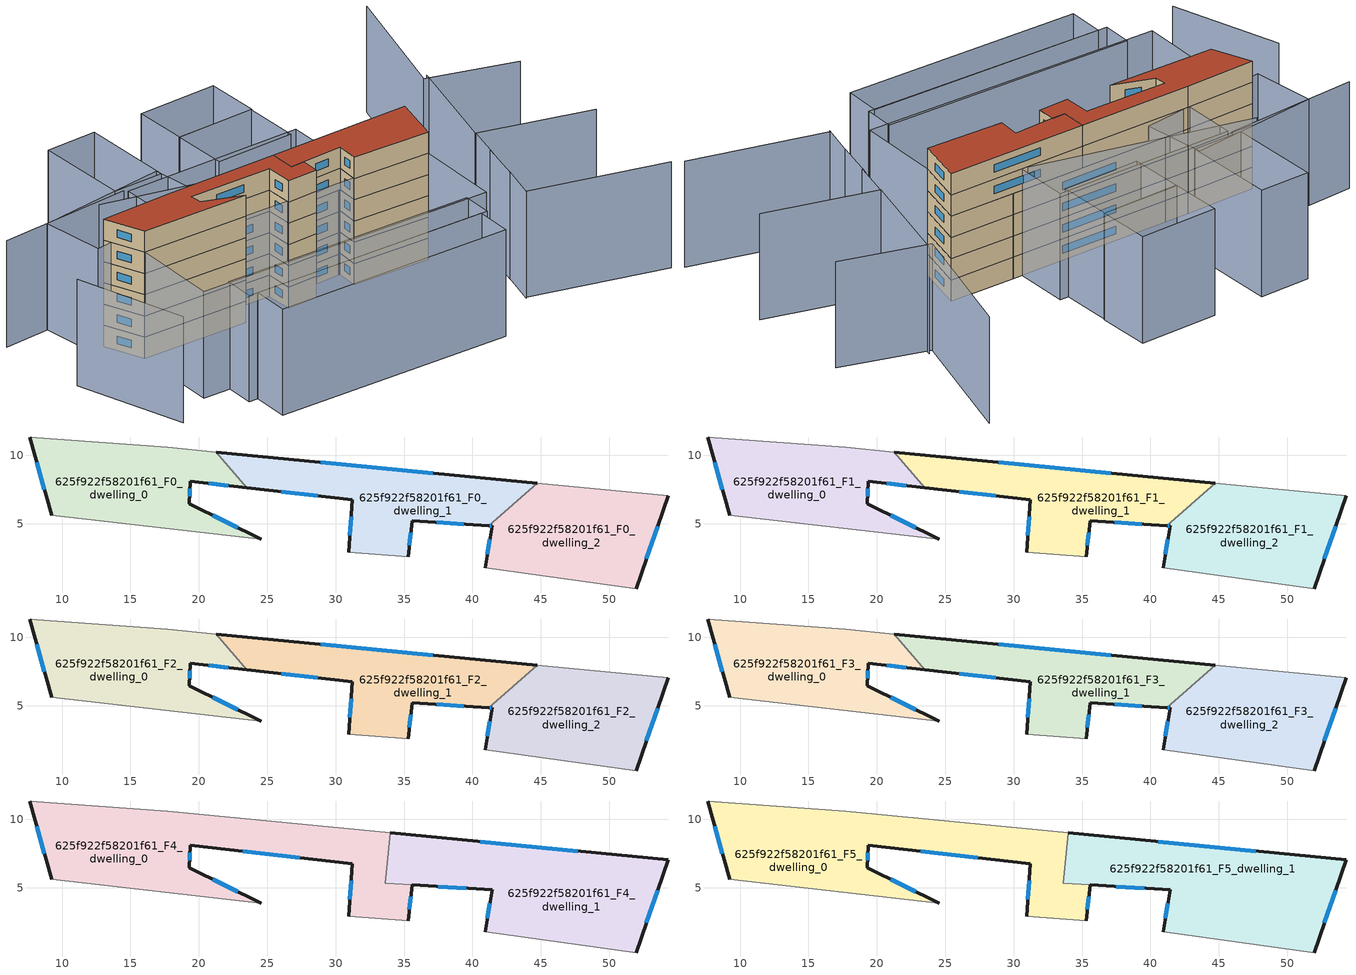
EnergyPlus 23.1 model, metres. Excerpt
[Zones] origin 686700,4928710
625f922f58201f61_F0_dwelling_0
 floor ground (EU_floor_Construction): 21.26,10.23 23.51,7.63 19.36,8.1 19.31,6.45 24.56,3.85 9.23,5.63 7.62,11.33 17.71,10.57 z0
 wall outside (EU_wall_Construction): 24.56,3.85 19.31,6.45 19.36,8.1 23.51,7.63 / 7.62,11.33 9.23,5.63 z0:3
 wall adiabatic (EU_wall_Construction): 9.23,5.63 24.56,3.85 / 21.26,10.23 17.71,10.57 7.62,11.33 z0:3
 wall to 625f922f58201f61_F0_dwelling_1 (EU_wall_Construction): 23.5,7.63 21.26,10.23 z0:3
 window (EU_Window_Construction): 19.33,6.99 19.34,7.57 / 22.85,4.7 21.02,5.61 / 8.14,9.48 8.71,7.49 / 20.71,7.95 22.16,7.79 z0.98:2.02
625f922f58201f61_F0_dwelling_1
 floor ground (EU_floor_Construction): 44.75,7.96 41.17,4.86 35.58,5.2 35.29,2.59 30.96,2.9 31.21,6.76 23.51,7.63 21.26,10.23 z0
 wall outside (EU_wall_Construction): 23.51,7.63 31.21,6.76 30.96,2.9 / 44.75,7.96 21.26,10.23 / 35.29,2.59 35.58,5.2 41.17,4.86 z0:3
 wall adiabatic (EU_wall_Construction): 30.96,2.9 35.29,2.59 z0:3
 wall to 625f922f58201f61_F0_dwelling_2 (EU_wall_Construction): 41.17,4.86 44.75,7.96 z0:3
 window (EU_Window_Construction): 31.13,5.51 31.04,4.16 / 26.01,7.35 28.7,7.04 / 37.11,8.69 28.9,9.49 / 37.4,5.09 39.35,4.97 / 35.38,3.44 35.49,4.35 z0.98:2.02
625f922f58201f61_F0_dwelling_2
 floor ground (EU_floor_Construction): 54.29,7.03 51.96,0.23 40.92,1.79 41.45,4.84 41.17,4.86 44.75,7.96 z0
 wall outside (EU_wall_Construction): 41.45,4.84 40.92,1.79 / 41.45,4.84 41.17,4.86 / 51.96,0.23 54.29,7.03 z0:3
 wall adiabatic (EU_wall_Construction): 54.29,7.03 44.75,7.96 / 40.92,1.79 51.96,0.23 z0:3
 window (EU_Window_Construction): 41.28,3.85 41.09,2.78 / 41.36,4.85 41.26,4.85 / 52.72,2.44 53.53,4.82 z0.98:2.02
625f922f58201f61_F1_dwelling_0
 floor to 625f922f58201f61_F0_dwelling_0 (EU_floor_Construction): 21.26,10.23 23.5,7.63 19.36,8.1 19.31,6.45 24.56,3.85 9.23,5.63 7.62,11.33 17.71,10.57 z3
 wall outside (EU_wall_Construction): 24.56,3.85 19.31,6.45 19.36,8.1 23.51,7.63 / 7.62,11.33 9.23,5.63 z3:6
 wall adiabatic (EU_wall_Construction): 9.23,5.63 24.56,3.85 / 21.26,10.23 17.71,10.57 7.62,11.33 z3:6
 wall to 625f922f58201f61_F1_dwelling_1 (EU_wall_Construction): 23.5,7.63 21.26,10.23 z3:6
 window (EU_Window_Construction): 19.33,6.99 19.34,7.57 / 22.85,4.7 21.02,5.61 / 8.14,9.48 8.71,7.49 / 20.71,7.95 22.16,7.79 z3.98:5.02
625f922f58201f61_F1_dwelling_1
 floor to 625f922f58201f61_F0_dwelling_1 (EU_floor_Construction): 44.75,7.96 41.17,4.86 35.58,5.2 35.29,2.59 30.96,2.9 31.21,6.76 23.5,7.63 21.26,10.23 z3
 wall outside (EU_wall_Construction): 23.51,7.63 31.21,6.76 30.96,2.9 / 44.75,7.96 21.26,10.23 / 35.29,2.59 35.58,5.2 41.17,4.86 z3:6
 wall adiabatic (EU_wall_Construction): 30.96,2.9 35.29,2.59 z3:6
 wall to 625f922f58201f61_F1_dwelling_2 (EU_wall_Construction): 41.17,4.86 44.75,7.96 z3:6
 window (EU_Window_Construction): 31.13,5.51 31.04,4.16 / 26.01,7.35 28.7,7.04 / 37.11,8.69 28.9,9.49 / 37.4,5.09 39.35,4.97 / 35.38,3.44 35.49,4.35 z3.98:5.02
625f922f58201f61_F1_dwelling_2
 floor to 625f922f58201f61_F0_dwelling_2 (EU_floor_Construction): 54.29,7.03 51.96,0.23 40.92,1.79 41.45,4.84 41.17,4.86 44.75,7.96 z3
 wall outside (EU_wall_Construction): 41.45,4.84 40.92,1.79 / 41.45,4.84 41.17,4.86 / 51.96,0.23 54.29,7.03 z3:6
 wall adiabatic (EU_wall_Construction): 54.29,7.03 44.75,7.96 / 40.92,1.79 51.96,0.23 z3:6
 window (EU_Window_Construction): 41.28,3.85 41.09,2.78 / 41.36,4.85 41.26,4.85 / 52.72,2.44 53.53,4.82 z3.98:5.02
625f922f58201f61_F2_dwelling_0
 floor to 625f922f58201f61_F1_dwelling_0 (EU_floor_Construction): 21.26,10.23 23.5,7.63 19.36,8.1 19.31,6.45 24.56,3.85 9.23,5.63 7.62,11.33 17.71,10.57 z6
 wall outside (EU_wall_Construction): 24.56,3.85 19.31,6.45 19.36,8.1 23.51,7.63 / 7.62,11.33 9.23,5.63 z6:9
 wall adiabatic (EU_wall_Construction): 9.23,5.63 24.56,3.85 / 21.26,10.23 17.71,10.57 7.62,11.33 z6:9
 wall to 625f922f58201f61_F2_dwelling_1 (EU_wall_Construction): 23.5,7.63 21.26,10.23 z6:9
 window (EU_Window_Construction): 19.33,6.99 19.34,7.57 / 22.85,4.7 21.02,5.61 / 8.14,9.48 8.71,7.49 / 20.71,7.95 22.16,7.79 z6.98:8.02
625f922f58201f61_F2_dwelling_1
 floor to 625f922f58201f61_F1_dwelling_1 (EU_floor_Construction): 44.75,7.96 41.17,4.86 35.58,5.2 35.29,2.59 30.96,2.9 31.21,6.76 23.5,7.63 21.26,10.23 z6
 wall outside (EU_wall_Construction): 23.51,7.63 31.21,6.76 30.96,2.9 / 44.75,7.96 21.26,10.23 / 35.29,2.59 35.58,5.2 41.17,4.86 z6:9
 wall adiabatic (EU_wall_Construction): 30.96,2.9 35.29,2.59 z6:9
 wall to 625f922f58201f61_F2_dwelling_2 (EU_wall_Construction): 41.17,4.86 44.75,7.96 z6:9
 window (EU_Window_Construction): 31.13,5.51 31.04,4.16 / 26.01,7.35 28.7,7.04 / 37.11,8.69 28.9,9.49 / 37.4,5.09 39.35,4.97 / 35.38,3.44 35.49,4.35 z6.98:8.02
625f922f58201f61_F2_dwelling_2
 floor to 625f922f58201f61_F1_dwelling_2 (EU_floor_Construction): 54.29,7.03 51.96,0.23 40.92,1.79 41.45,4.84 41.17,4.86 44.75,7.96 z6
 wall outside (EU_wall_Construction): 41.45,4.84 40.92,1.79 / 41.45,4.84 41.17,4.86 / 51.96,0.23 54.29,7.03 z6:9
 wall adiabatic (EU_wall_Construction): 54.29,7.03 44.75,7.96 / 40.92,1.79 51.96,0.23 z6:9
 window (EU_Window_Construction): 41.28,3.85 41.09,2.78 / 41.36,4.85 41.26,4.85 / 52.72,2.44 53.53,4.82 z6.98:8.02
625f922f58201f61_F3_dwelling_0
 floor to 625f922f58201f61_F2_dwelling_0 (EU_floor_Construction): 21.26,10.23 23.5,7.63 19.36,8.1 19.31,6.45 24.56,3.85 9.23,5.63 7.62,11.33 17.71,10.57 z9
 wall outside (EU_wall_Construction): 24.56,3.85 19.31,6.45 19.36,8.1 23.51,7.63 / 7.62,11.33 9.23,5.63 z9:12
 wall adiabatic (EU_wall_Construction): 9.23,5.63 24.56,3.85 / 21.26,10.23 17.71,10.57 7.62,11.33 z9:12
 wall to 625f922f58201f61_F3_dwelling_1 (EU_wall_Construction): 23.5,7.63 21.26,10.23 z9:12
 window (EU_Window_Construction): 19.33,6.99 19.34,7.57 / 22.85,4.7 21.02,5.61 / 8.14,9.48 8.71,7.49 / 20.71,7.95 22.16,7.79 z9.98:11.02
625f922f58201f61_F3_dwelling_1
 floor to 625f922f58201f61_F2_dwelling_1 (EU_floor_Construction): 44.75,7.96 41.17,4.86 35.58,5.2 35.29,2.59 30.96,2.9 31.21,6.76 23.5,7.63 21.26,10.23 z9
 wall outside (EU_wall_Construction): 23.51,7.63 31.21,6.76 30.96,2.9 / 44.75,7.96 21.26,10.23 / 35.29,2.59 35.58,5.2 41.17,4.86 z9:12
 wall adiabatic (EU_wall_Construction): 30.96,2.9 35.29,2.59 z9:12
 wall to 625f922f58201f61_F3_dwelling_2 (EU_wall_Construction): 41.17,4.86 44.75,7.96 z9:12
 window (EU_Window_Construction): 31.13,5.51 31.04,4.16 / 26.01,7.35 28.7,7.04 / 37.11,8.69 28.9,9.49 / 37.4,5.09 39.35,4.97 / 35.38,3.44 35.49,4.35 z9.98:11.02
625f922f58201f61_F3_dwelling_2
 floor to 625f922f58201f61_F2_dwelling_2 (EU_floor_Construction): 54.29,7.03 51.96,0.23 40.92,1.79 41.45,4.84 41.17,4.86 44.75,7.96 z9
 wall outside (EU_wall_Construction): 41.45,4.84 40.92,1.79 / 41.45,4.84 41.17,4.86 / 51.96,0.23 54.29,7.03 z9:12
 wall adiabatic (EU_wall_Construction): 54.29,7.03 44.75,7.96 / 40.92,1.79 51.96,0.23 z9:12
 window (EU_Window_Construction): 41.28,3.85 41.09,2.78 / 41.36,4.85 41.26,4.85 / 52.72,2.44 53.53,4.82 z9.98:11.02
625f922f58201f61_F4_dwelling_0
 floor to 625f922f58201f61_F3_dwelling_0 (EU_floor_Construction): 21.26,10.23 23.5,7.63 19.36,8.1 19.31,6.45 24.56,3.85 9.23,5.63 7.62,11.33 17.71,10.57 z12
 floor to 625f922f58201f61_F3_dwelling_1 (EU_floor_Construction): 33.97,9 33.62,5.32 35.58,5.2 35.29,2.59 30.96,2.9 31.21,6.76 23.5,7.63 21.26,10.23 z12
 wall outside (EU_wall_Construction): 24.56,3.85 19.31,6.45 19.36,8.1 31.21,6.76 30.96,2.9 / 7.62,11.33 9.23,5.63 / 35.29,2.59 35.58,5.2 z12:15
 wall adiabatic (EU_wall_Construction): 30.96,2.9 35.29,2.59 / 9.23,5.63 24.56,3.85 / 33.97,9 17.71,10.57 7.62,11.33 z12:15
 wall to 625f922f58201f61_F4_dwelling_1 (EU_wall_Construction): 33.62,5.33 33.97,9 / 35.58,5.2 33.62,5.32 z12:15
 window (EU_Window_Construction): 31.13,5.51 31.04,4.16 / 23.21,7.67 27.36,7.2 / 19.33,6.99 19.34,7.57 / 22.85,4.7 21.02,5.61 / 8.14,9.48 8.71,7.49 / 35.38,3.44 35.49,4.35 z12.98:14.02
625f922f58201f61_F4_dwelling_1
 floor to 625f922f58201f61_F3_dwelling_1 (EU_floor_Construction): 44.75,7.95 41.17,4.86 35.58,5.2 33.62,5.33 33.97,9 z12
 floor to 625f922f58201f61_F3_dwelling_2 (EU_floor_Construction): 54.29,7.03 51.96,0.23 40.92,1.79 41.45,4.84 41.17,4.86 44.75,7.95 z12
 wall outside (EU_wall_Construction): 51.96,0.23 54.29,7.03 33.97,9 / 35.58,5.2 41.45,4.84 40.92,1.79 z12:15
 wall adiabatic (EU_wall_Construction): 40.92,1.79 51.96,0.23 z12:15
 window (EU_Window_Construction): 47.68,7.67 40.58,8.36 / 52.72,2.44 53.53,4.82 / 41.28,3.85 41.09,2.78 / 37.49,5.08 39.54,4.96 z12.98:14.02
625f922f58201f61_F5_dwelling_0
 floor to 625f922f58201f61_F4_dwelling_0 (EU_floor_Construction): 33.97,9 33.62,5.33 35.58,5.2 35.29,2.59 30.96,2.9 31.21,6.76 19.36,8.1 19.31,6.45 24.56,3.85 9.23,5.63 7.62,11.33 17.71,10.57 z15
 wall outside (EU_wall_Construction): 24.56,3.85 19.31,6.45 19.36,8.1 31.21,6.76 30.96,2.9 / 7.62,11.33 9.23,5.63 / 35.29,2.59 35.58,5.2 z15:18
 wall adiabatic (EU_wall_Construction): 30.96,2.9 35.29,2.59 / 9.23,5.63 24.56,3.85 / 33.97,9 17.71,10.57 7.62,11.33 z15:18
 wall to 625f922f58201f61_F5_dwelling_1 (EU_wall_Construction): 33.62,5.33 33.97,9 / 35.58,5.2 33.62,5.32 z15:18
 window (EU_Window_Construction): 31.13,5.51 31.04,4.16 / 23.21,7.67 27.36,7.2 / 19.33,6.99 19.34,7.57 / 22.85,4.7 21.02,5.61 / 8.14,9.48 8.71,7.49 / 35.38,3.44 35.49,4.35 z15.98:17.02
 roof outside (EU_roof_Construction): 35.29,2.59 35.58,5.2 33.62,5.33 33.97,9 17.71,10.57 7.62,11.33 9.23,5.63 24.56,3.85 19.31,6.45 19.36,8.1 31.21,6.76 30.96,2.9 z18
625f922f58201f61_F5_dwelling_1
 floor to 625f922f58201f61_F4_dwelling_1 (EU_floor_Construction): 54.29,7.03 51.96,0.23 40.92,1.79 41.45,4.84 35.58,5.2 33.62,5.33 33.97,9 z15
 wall outside (EU_wall_Construction): 51.96,0.23 54.29,7.03 33.97,9 / 35.58,5.2 41.45,4.84 40.92,1.79 z15:18
 wall adiabatic (EU_wall_Construction): 40.92,1.79 51.96,0.23 z15:18
 window (EU_Window_Construction): 47.68,7.67 40.58,8.36 / 52.72,2.44 53.53,4.82 / 41.28,3.85 41.09,2.78 / 37.49,5.08 39.54,4.96 z15.98:17.02
 roof outside (EU_roof_Construction): 51.96,0.23 54.29,7.03 33.97,9 33.62,5.33 35.58,5.2 41.45,4.84 40.92,1.79 z18
shading: 54.3,-14.99 72.51,-21.69 / 54.19,-15.15 56.12,-10.02 / 55.98,-10.42 58.13,-4.4 / 57.86,-5.29 59.77,0.01 / -1.52,6.26 1.58,-9.54 / 74.76,-5.62 59.7,0.04 / 59.7,0.04 65.27,14.87 / 76.21,9.67 64.42,14.45 / 64.42,14.45 71.87,32.81 / 18,18.85 -1.25,19.37 / 53.44,4.56 13.32,18.3 / 12.52,-11.34 46.4,-15.32 / 46.4,-15.32 45.79,-20.48 / 45.79,-20.48 11.91,-16.5 / 11.91,-16.5 12.52,-11.34 / 47.28,-15.51 11.18,-11.18 / 11.18,-11.18 11.69,-6.9 / 11.69,-6.9 47.8,-11.23 / 47.8,-11.23 47.28,-15.51 / 50.48,-11.86 7.73,-6.64 / 7.73,-6.64 9.25,5.77 / 9.25,5.77 52,0.55 / 52,0.55 50.48,-11.86 / 43.41,8.09 17.51,10.59 / 17.51,10.59 18.26,18.38 / 18.26,18.38 44.17,15.87 / 44.17,15.87 43.41,8.09 / 5.4,19.19 24.31,19.73 / 24.31,19.73 24.57,10.77 / 24.57,10.77 5.66,10.23 / 5.66,10.23 5.4,19.19 / 32.29,24.16 43.54,23.25 / 43.54,23.25 42.9,15.37 / 42.9,15.37 31.65,16.28 / 31.65,16.28 32.29,24.16 / 18.21,32.75 25.38,32.19 / 25.38,32.19 24.34,18.93 / 24.34,18.93 17.18,19.49 / 17.18,19.49 18.21,32.75 / 32.29,24.1 32.86,31.71 / 32.86,31.71 44.18,30.85 / 44.18,30.85 43.61,23.25 / 43.61,23.25 32.29,24.1 z0:15
[Building]
EU S2 Campaign: North Axis=0; Terrain=City; Solar Distribution=FullExterior
[Site:Location]
Bologna: Latitude=44.5; Longitude=11.25; Time Zone=1; Elevation=37
[SizingPeriod:WeatherFileDays]
AnnualSizingPeriod: Begin Month=1; Begin Day of Month=1; End Month=12; End Day of Month=31; Day of Week for Start Day=Monday; Use Weather File Daylight Saving Period=No; Use Weather File Rain and Snow Indicators=No
[MATERIAL]
EU_InternalMass_Material: Roughness=MediumRough; Thickness=0.1; Conductivity=1; Density=1800; Specific Heat=900; Thermal Absorptance=0.9; Solar Absorptance=0.7; Visible Absorptance=0.7
[MATERIAL:NOMASS] Roughness=MediumRough; Thermal Absorptance=0.9; Solar Absorptance=0.7; Visible Absorptance=0.7
Name | Thermal Resistance
EU_wall_NoMass | 0.905828
EU_roof_NoMass | 0.37593
EU_floor_NoMass | 0.67114
[WINDOWMATERIAL:SIMPLEGLAZINGSYSTEM]
EU_Window_SimpleGlazing: UFactor=4.52486; Solar Heat Gain Coefficient=0.85; Visible Transmittance=0.85
[CONSTRUCTION]
EU_wall_Construction: EU_wall_NoMass
EU_roof_Construction: EU_roof_NoMass
EU_floor_Construction: EU_floor_NoMass
EU_InternalMass_Construction: EU_InternalMass_Material
EU_Window_Construction: EU_Window_SimpleGlazing
[ZONE] Type=1; Multiplier=1; Ceiling Height=autocalculate; Floor Area=autocalculate; Part of Total Floor Area=Yes
Name | Volume
625f922f58201f61_F0_dwelling_0 | 225.579
625f922f58201f61_F1_dwelling_0; 625f922f58201f61_F2_dwelling_0; 625f922f58201f61_F3_dwelling_0 | 225.58
625f922f58201f61_F4_dwelling_0 | 353.616
625f922f58201f61_F5_dwelling_0 | 353.64
625f922f58201f61_F0_dwelling_1 | 225.578
625f922f58201f61_F1_dwelling_1; 625f922f58201f61_F2_dwelling_1; 625f922f58201f61_F3_dwelling_1 | 225.576
625f922f58201f61_F4_dwelling_1 | 323.101
625f922f58201f61_F5_dwelling_1 | 323.109
625f922f58201f61_F0_dwelling_2 | 225.587
625f922f58201f61_F1_dwelling_2; 625f922f58201f61_F2_dwelling_2; 625f922f58201f61_F3_dwelling_2 | 225.588
[INTERNALMASS] Construction=EU_InternalMass_Construction
Name | Zone or ZoneList | Surface Area
625f922f58201f61_F0_dwelling_0_EU_InternalMass | 625f922f58201f61_F0_dwelling_0 | 75.1932
625f922f58201f61_F0_dwelling_1_EU_InternalMass | 625f922f58201f61_F0_dwelling_1 | 75.1906
625f922f58201f61_F0_dwelling_2_EU_InternalMass | 625f922f58201f61_F0_dwelling_2 | 75.1967
625f922f58201f61_F1_dwelling_0_EU_InternalMass | 625f922f58201f61_F1_dwelling_0 | 75.1932
625f922f58201f61_F1_dwelling_1_EU_InternalMass | 625f922f58201f61_F1_dwelling_1 | 75.1906
625f922f58201f61_F1_dwelling_2_EU_InternalMass | 625f922f58201f61_F1_dwelling_2 | 75.1967
625f922f58201f61_F2_dwelling_0_EU_InternalMass | 625f922f58201f61_F2_dwelling_0 | 75.1932
625f922f58201f61_F2_dwelling_1_EU_InternalMass | 625f922f58201f61_F2_dwelling_1 | 75.1906
625f922f58201f61_F2_dwelling_2_EU_InternalMass | 625f922f58201f61_F2_dwelling_2 | 75.1967
625f922f58201f61_F3_dwelling_0_EU_InternalMass | 625f922f58201f61_F3_dwelling_0 | 75.1932
625f922f58201f61_F3_dwelling_1_EU_InternalMass | 625f922f58201f61_F3_dwelling_1 | 75.1906
625f922f58201f61_F3_dwelling_2_EU_InternalMass | 625f922f58201f61_F3_dwelling_2 | 75.1967
625f922f58201f61_F4_dwelling_0_EU_InternalMass | 625f922f58201f61_F4_dwelling_0 | 117.88
625f922f58201f61_F4_dwelling_1_EU_InternalMass | 625f922f58201f61_F4_dwelling_1 | 107.709
625f922f58201f61_F5_dwelling_0_EU_InternalMass | 625f922f58201f61_F5_dwelling_0 | 117.88
625f922f58201f61_F5_dwelling_1_EU_InternalMass | 625f922f58201f61_F5_dwelling_1 | 107.709
[OTHEREQUIPMENT] Fuel Type=Electricity; Design Level Calculation Method=Watts/Area; Power per Zone Floor Area=1; Fraction Latent=0; Fraction Radiant=0; Fraction Lost=0; Carbon Dioxide Generation Rate=0; EndUse Subcategory=EU_Step8_InternalGains
Name | Zone or ZoneList or Space or SpaceList | Schedule
EU_Step8_InternalGain_625f922f58201f61_F0_dwelling_0_f000 | 625f922f58201f61_F0_dwelling_0 | EU_Step8_GainSchedule_625f922f58201f61_F0_dwelling_0_f000
EU_Step8_InternalGain_625f922f58201f61_F0_dwelling_1_f000 | 625f922f58201f61_F0_dwelling_1 | EU_Step8_GainSchedule_625f922f58201f61_F0_dwelling_1_f000
EU_Step8_InternalGain_625f922f58201f61_F0_dwelling_2_f000 | 625f922f58201f61_F0_dwelling_2 | EU_Step8_GainSchedule_625f922f58201f61_F0_dwelling_2_f000
EU_Step8_InternalGain_625f922f58201f61_F1_dwelling_0_f000 | 625f922f58201f61_F1_dwelling_0 | EU_Step8_GainSchedule_625f922f58201f61_F1_dwelling_0_f000
EU_Step8_InternalGain_625f922f58201f61_F1_dwelling_1_f000 | 625f922f58201f61_F1_dwelling_1 | EU_Step8_GainSchedule_625f922f58201f61_F1_dwelling_1_f000
EU_Step8_InternalGain_625f922f58201f61_F1_dwelling_2_f000 | 625f922f58201f61_F1_dwelling_2 | EU_Step8_GainSchedule_625f922f58201f61_F1_dwelling_2_f000
EU_Step8_InternalGain_625f922f58201f61_F2_dwelling_0_f000 | 625f922f58201f61_F2_dwelling_0 | EU_Step8_GainSchedule_625f922f58201f61_F2_dwelling_0_f000
EU_Step8_InternalGain_625f922f58201f61_F2_dwelling_1_f000 | 625f922f58201f61_F2_dwelling_1 | EU_Step8_GainSchedule_625f922f58201f61_F2_dwelling_1_f000
EU_Step8_InternalGain_625f922f58201f61_F2_dwelling_2_f000 | 625f922f58201f61_F2_dwelling_2 | EU_Step8_GainSchedule_625f922f58201f61_F2_dwelling_2_f000
EU_Step8_InternalGain_625f922f58201f61_F3_dwelling_0_f000 | 625f922f58201f61_F3_dwelling_0 | EU_Step8_GainSchedule_625f922f58201f61_F3_dwelling_0_f000
EU_Step8_InternalGain_625f922f58201f61_F3_dwelling_1_f000 | 625f922f58201f61_F3_dwelling_1 | EU_Step8_GainSchedule_625f922f58201f61_F3_dwelling_1_f000
EU_Step8_InternalGain_625f922f58201f61_F3_dwelling_2_f000 | 625f922f58201f61_F3_dwelling_2 | EU_Step8_GainSchedule_625f922f58201f61_F3_dwelling_2_f000
EU_Step8_InternalGain_625f922f58201f61_F4_dwelling_0_f000 | 625f922f58201f61_F4_dwelling_0 | EU_Step8_GainSchedule_625f922f58201f61_F4_dwelling_0_f000
EU_Step8_InternalGain_625f922f58201f61_F4_dwelling_1_f000 | 625f922f58201f61_F4_dwelling_1 | EU_Step8_GainSchedule_625f922f58201f61_F4_dwelling_1_f000
EU_Step8_InternalGain_625f922f58201f61_F5_dwelling_0_f000 | 625f922f58201f61_F5_dwelling_0 | EU_Step8_GainSchedule_625f922f58201f61_F5_dwelling_0_f000
EU_Step8_InternalGain_625f922f58201f61_F5_dwelling_1_f000 | 625f922f58201f61_F5_dwelling_1 | EU_Step8_GainSchedule_625f922f58201f61_F5_dwelling_1_f000
[ZONEVENTILATION:DESIGNFLOWRATE] Schedule=EU_AlwaysOn; Design Flow Rate Calculation Method=AirChanges/Hour; Air Changes per Hour=0.73129; Ventilation Type=Natural; Fan Pressure Rise=0; Fan Total Efficiency=1; Constant Term Coefficient=1; Temperature Term Coefficient=0; Velocity Term Coefficient=0; Velocity Squared Term Coefficient=0; Minimum Indoor Temperature=-100; Maximum Indoor Temperature=100; Delta Temperature=-100; Minimum Outdoor Temperature=-100; Maximum Outdoor Temperature=100; Maximum Wind Speed=40
Name | Zone or ZoneList or Space or SpaceList
EU_ConstantAir_625f922f58201f61_F0_dwelling_0 | 625f922f58201f61_F0_dwelling_0
EU_ConstantAir_625f922f58201f61_F0_dwelling_1 | 625f922f58201f61_F0_dwelling_1
EU_ConstantAir_625f922f58201f61_F0_dwelling_2 | 625f922f58201f61_F0_dwelling_2
EU_ConstantAir_625f922f58201f61_F1_dwelling_0 | 625f922f58201f61_F1_dwelling_0
EU_ConstantAir_625f922f58201f61_F1_dwelling_1 | 625f922f58201f61_F1_dwelling_1
EU_ConstantAir_625f922f58201f61_F1_dwelling_2 | 625f922f58201f61_F1_dwelling_2
EU_ConstantAir_625f922f58201f61_F2_dwelling_0 | 625f922f58201f61_F2_dwelling_0
EU_ConstantAir_625f922f58201f61_F2_dwelling_1 | 625f922f58201f61_F2_dwelling_1
EU_ConstantAir_625f922f58201f61_F2_dwelling_2 | 625f922f58201f61_F2_dwelling_2
EU_ConstantAir_625f922f58201f61_F3_dwelling_0 | 625f922f58201f61_F3_dwelling_0
EU_ConstantAir_625f922f58201f61_F3_dwelling_1 | 625f922f58201f61_F3_dwelling_1
EU_ConstantAir_625f922f58201f61_F3_dwelling_2 | 625f922f58201f61_F3_dwelling_2
EU_ConstantAir_625f922f58201f61_F4_dwelling_0 | 625f922f58201f61_F4_dwelling_0
EU_ConstantAir_625f922f58201f61_F4_dwelling_1 | 625f922f58201f61_F4_dwelling_1
EU_ConstantAir_625f922f58201f61_F5_dwelling_0 | 625f922f58201f61_F5_dwelling_0
EU_ConstantAir_625f922f58201f61_F5_dwelling_1 | 625f922f58201f61_F5_dwelling_1
[HVACTEMPLATE:THERMOSTAT] Constant Heating Setpoint=20; Constant Cooling Setpoint=50
EU_HeatOnly_625f922f58201f61_F0_dwelling_0; EU_HeatOnly_625f922f58201f61_F0_dwelling_1; EU_HeatOnly_625f922f58201f61_F0_dwelling_2; EU_HeatOnly_625f922f58201f61_F1_dwelling_0; EU_HeatOnly_625f922f58201f61_F1_dwelling_1; EU_HeatOnly_625f922f58201f61_F1_dwelling_2; EU_HeatOnly_625f922f58201f61_F2_dwelling_0; EU_HeatOnly_625f922f58201f61_F2_dwelling_1; EU_HeatOnly_625f922f58201f61_F2_dwelling_2; EU_HeatOnly_625f922f58201f61_F3_dwelling_0; EU_HeatOnly_625f922f58201f61_F3_dwelling_1; EU_HeatOnly_625f922f58201f61_F3_dwelling_2; EU_HeatOnly_625f922f58201f61_F4_dwelling_0; EU_HeatOnly_625f922f58201f61_F4_dwelling_1; EU_HeatOnly_625f922f58201f61_F5_dwelling_0; EU_HeatOnly_625f922f58201f61_F5_dwelling_1
[HVACTEMPLATE:ZONE:IDEALLOADSAIRSYSTEM] System Availability Schedule=EU_AlwaysOn; Maximum Heating Supply Air Temperature=50; Minimum Cooling Supply Air Temperature=13; Maximum Heating Supply Air Humidity Ratio=0.0156; Minimum Cooling Supply Air Humidity Ratio=0.0077; Heating Limit=NoLimit; Cooling Limit=NoLimit; Heating Availability Schedule=EU_AlwaysOn; Cooling Availability Schedule=EU_CoolingOff; Dehumidification Control Type=ConstantSensibleHeatRatio; Cooling Sensible Heat Ratio=0.7; Dehumidification Setpoint=60; Humidification Control Type=None; Humidification Setpoint=30; Outdoor Air Method=None; Outdoor Air Flow Rate per Person=0.00944; Outdoor Air Flow Rate per Zone Floor Area=0; Outdoor Air Flow Rate per Zone=0; Demand Controlled Ventilation Type=None; Outdoor Air Economizer Type=NoEconomizer; Heat Recovery Type=None; Sensible Heat Recovery Effectiveness=0.7; Latent Heat Recovery Effectiveness=0.65
Name | Template Thermostat
625f922f58201f61_F0_dwelling_0 | EU_HeatOnly_625f922f58201f61_F0_dwelling_0
625f922f58201f61_F0_dwelling_1 | EU_HeatOnly_625f922f58201f61_F0_dwelling_1
625f922f58201f61_F0_dwelling_2 | EU_HeatOnly_625f922f58201f61_F0_dwelling_2
625f922f58201f61_F1_dwelling_0 | EU_HeatOnly_625f922f58201f61_F1_dwelling_0
625f922f58201f61_F1_dwelling_1 | EU_HeatOnly_625f922f58201f61_F1_dwelling_1
625f922f58201f61_F1_dwelling_2 | EU_HeatOnly_625f922f58201f61_F1_dwelling_2
625f922f58201f61_F2_dwelling_0 | EU_HeatOnly_625f922f58201f61_F2_dwelling_0
625f922f58201f61_F2_dwelling_1 | EU_HeatOnly_625f922f58201f61_F2_dwelling_1
625f922f58201f61_F2_dwelling_2 | EU_HeatOnly_625f922f58201f61_F2_dwelling_2
625f922f58201f61_F3_dwelling_0 | EU_HeatOnly_625f922f58201f61_F3_dwelling_0
625f922f58201f61_F3_dwelling_1 | EU_HeatOnly_625f922f58201f61_F3_dwelling_1
625f922f58201f61_F3_dwelling_2 | EU_HeatOnly_625f922f58201f61_F3_dwelling_2
625f922f58201f61_F4_dwelling_0 | EU_HeatOnly_625f922f58201f61_F4_dwelling_0
625f922f58201f61_F4_dwelling_1 | EU_HeatOnly_625f922f58201f61_F4_dwelling_1
625f922f58201f61_F5_dwelling_0 | EU_HeatOnly_625f922f58201f61_F5_dwelling_0
625f922f58201f61_F5_dwelling_1 | EU_HeatOnly_625f922f58201f61_F5_dwelling_1
[SIZING:ZONE] Zone Cooling Design Supply Air Temperature Input Method=SupplyAirTemperature; Zone Cooling Design Supply Air Temperature=13; Zone Heating Design Supply Air Temperature Input Method=SupplyAirTemperature; Zone Heating Design Supply Air Temperature=50; Zone Cooling Design Supply Air Humidity Ratio=0.008; Zone Heating Design Supply Air Humidity Ratio=0.008; Cooling Design Air Flow Method=DesignDay; Cooling Design Air Flow Rate=0; Cooling Minimum Air Flow per Zone Floor Area=0.000762; Cooling Minimum Air Flow=0; Cooling Minimum Air Flow Fraction=0.2; Heating Design Air Flow Method=DesignDay; Heating Design Air Flow Rate=0; Heating Maximum Air Flow per Zone Floor Area=0.002032; Heating Maximum Air Flow=0.141576; Heating Maximum Air Flow Fraction=0.3; Account for Dedicated Outdoor Air System=No; Dedicated Outdoor Air System Control Strategy=NeutralSupplyAir; Dedicated Outdoor Air Low Setpoint Temperature for Design=autosize; Dedicated Outdoor Air High Setpoint Temperature for Design=autosize; Zone Load Sizing Method=Sensible Load Only No Latent Load; Zone Latent Cooling Design Supply Air Humidity Ratio Input Method=HumidityRatioDifference; Zone Cooling Design Supply Air Humidity Ratio Difference=0.005; Zone Latent Heating Design Supply Air Humidity Ratio Input Method=HumidityRatioDifference; Zone Humidification Design Supply Air Humidity Ratio Difference=0.005
625f922f58201f61_F0_dwelling_0; 625f922f58201f61_F0_dwelling_1; 625f922f58201f61_F0_dwelling_2; 625f922f58201f61_F1_dwelling_0; 625f922f58201f61_F1_dwelling_1; 625f922f58201f61_F1_dwelling_2; 625f922f58201f61_F2_dwelling_0; 625f922f58201f61_F2_dwelling_1; 625f922f58201f61_F2_dwelling_2; 625f922f58201f61_F3_dwelling_0; 625f922f58201f61_F3_dwelling_1; 625f922f58201f61_F3_dwelling_2; 625f922f58201f61_F4_dwelling_0; 625f922f58201f61_F4_dwelling_1; 625f922f58201f61_F5_dwelling_0; 625f922f58201f61_F5_dwelling_1
[SCHEDULE:CONSTANT]
Name | Hourly Value
EU_AlwaysOn | 1
EU_CoolingOff | 0
[SCHEDULE:FILE] Column Number=1; Rows to Skip at Top=0; Number of Hours of Data=8760; Column Separator=Comma; Interpolate to Timestep=No; Minutes per Item=60; Adjust Schedule for Daylight Savings=Yes
Name | File
EU_Step8_GainSchedule_625f922f58201f61_F0_dwelling_0_f000 | ../../schedules/625f922f58201f61/625f922f58201f61_F0_dwelling_0_f000_gain.csv
EU_Step8_GainSchedule_625f922f58201f61_F0_dwelling_1_f000 | ../../schedules/625f922f58201f61/625f922f58201f61_F0_dwelling_1_f000_gain.csv
EU_Step8_GainSchedule_625f922f58201f61_F0_dwelling_2_f000 | ../../schedules/625f922f58201f61/625f922f58201f61_F0_dwelling_2_f000_gain.csv
EU_Step8_GainSchedule_625f922f58201f61_F1_dwelling_0_f000 | ../../schedules/625f922f58201f61/625f922f58201f61_F1_dwelling_0_f000_gain.csv
EU_Step8_GainSchedule_625f922f58201f61_F1_dwelling_1_f000 | ../../schedules/625f922f58201f61/625f922f58201f61_F1_dwelling_1_f000_gain.csv
EU_Step8_GainSchedule_625f922f58201f61_F1_dwelling_2_f000 | ../../schedules/625f922f58201f61/625f922f58201f61_F1_dwelling_2_f000_gain.csv
EU_Step8_GainSchedule_625f922f58201f61_F2_dwelling_0_f000 | ../../schedules/625f922f58201f61/625f922f58201f61_F2_dwelling_0_f000_gain.csv
EU_Step8_GainSchedule_625f922f58201f61_F2_dwelling_1_f000 | ../../schedules/625f922f58201f61/625f922f58201f61_F2_dwelling_1_f000_gain.csv
EU_Step8_GainSchedule_625f922f58201f61_F2_dwelling_2_f000 | ../../schedules/625f922f58201f61/625f922f58201f61_F2_dwelling_2_f000_gain.csv
EU_Step8_GainSchedule_625f922f58201f61_F3_dwelling_0_f000 | ../../schedules/625f922f58201f61/625f922f58201f61_F3_dwelling_0_f000_gain.csv
EU_Step8_GainSchedule_625f922f58201f61_F3_dwelling_1_f000 | ../../schedules/625f922f58201f61/625f922f58201f61_F3_dwelling_1_f000_gain.csv
EU_Step8_GainSchedule_625f922f58201f61_F3_dwelling_2_f000 | ../../schedules/625f922f58201f61/625f922f58201f61_F3_dwelling_2_f000_gain.csv
EU_Step8_GainSchedule_625f922f58201f61_F4_dwelling_0_f000 | ../../schedules/625f922f58201f61/625f922f58201f61_F4_dwelling_0_f000_gain.csv
EU_Step8_GainSchedule_625f922f58201f61_F4_dwelling_1_f000 | ../../schedules/625f922f58201f61/625f922f58201f61_F4_dwelling_1_f000_gain.csv
EU_Step8_GainSchedule_625f922f58201f61_F5_dwelling_0_f000 | ../../schedules/625f922f58201f61/625f922f58201f61_F5_dwelling_0_f000_gain.csv
EU_Step8_GainSchedule_625f922f58201f61_F5_dwelling_1_f000 | ../../schedules/625f922f58201f61/625f922f58201f61_F5_dwelling_1_f000_gain.csv
